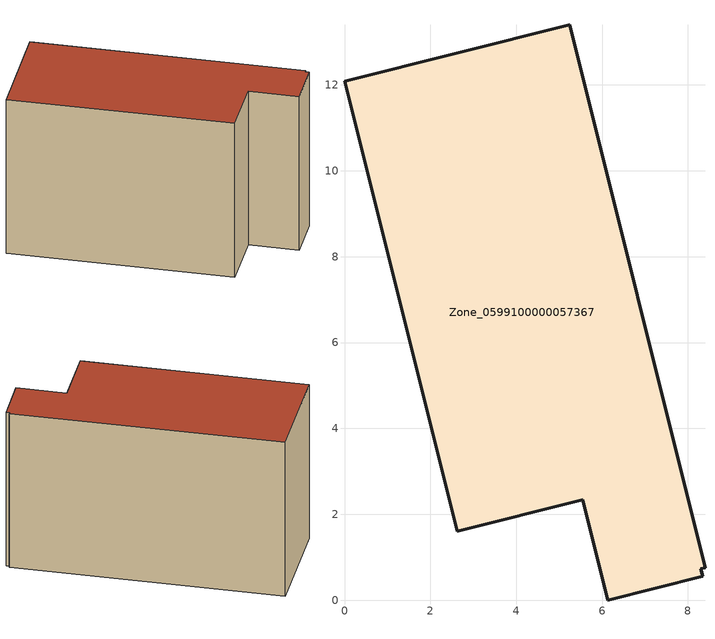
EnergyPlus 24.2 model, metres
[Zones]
Zone_0599100000057367
 floor ground (C_G): 8.4,0.76 8.3,0.73 8.34,0.56 6.13,0 5.55,2.34 2.63,1.61 0,12.09 5.25,13.4 z0
 wall outside (C_F): 5.25,13.4 0,12.09 2.63,1.61 5.55,2.34 6.13,0 8.34,0.56 8.3,0.73 8.4,0.76 5.25,13.4 z0:8.23
 roof outside (C_R): 6.13,0 8.34,0.56 8.3,0.73 8.4,0.76 5.25,13.4 0,12.09 2.63,1.61 5.55,2.34 z8.23
[BUILDING]
Pand.0599100000057367: North Axis=0; Terrain=City; Loads Convergence Tolerance Value=0.04; Temperature Convergence Tolerance Value=0.4; Solar Distribution=FullExterior; Maximum Number of Warmup Days=25; Minimum Number of Warmup Days=1
[Site:Location]
Rotterdam.The.Hague.AP_ZH_NLD Design_Conditions: Latitude=51.96; Longitude=4.45; Time Zone=1; Elevation=-4.5
[SITE:GROUNDTEMPERATURE:BUILDINGSURFACE]
18, 18, 18, 18, 18, 18, 18, 18, 18, 18, 18, 18
[MATERIAL] Thermal Absorptance=0.9; Solar Absorptance=0.7; Visible Absorptance=0.7
Name | Roughness | Thickness | Conductivity | Density | Specific Heat
G.TI.1975-1991 | MediumSmooth | 0.15 | 0.288461 | 540 | 1210
F.TI.1975-1991 | Rough | 0.3 | 0.230769 | 1920 | 840
R.TI.1975-1991 | MediumRough | 0.2 | 0.153846 | 1500 | 1000
[CONSTRUCTION]
C_G: G.TI.1975-1991
C_F: F.TI.1975-1991
C_R: R.TI.1975-1991
[ZONE]
Zone_0599100000057367: Type=1; Multiplier=1; Ceiling Height=Autocalculate; Volume=Autocalculate; Floor Area=autocalculate; Part of Total Floor Area=Yes
[ZONEINFILTRATION:DESIGNFLOWRATE]
Infil_Zone_0599100000057367: Zone or ZoneList or Space or SpaceList=Zone_0599100000057367; Schedule=AlwaysOn; Design Flow Rate Calculation Method=Flow/Area; Flow Rate per Floor Area=0.003; Constant Term Coefficient=1; Temperature Term Coefficient=0; Velocity Term Coefficient=0; Velocity Squared Term Coefficient=0
[HVACTEMPLATE:ZONE:IDEALLOADSAIRSYSTEM]
Zone_0599100000057367: Maximum Heating Supply Air Temperature=50; Minimum Cooling Supply Air Temperature=13; Maximum Heating Supply Air Humidity Ratio=0.0156; Minimum Cooling Supply Air Humidity Ratio=0.0077; Heating Limit=NoLimit; Cooling Limit=NoLimit; Dehumidification Control Type=ConstantSensibleHeatRatio; Cooling Sensible Heat Ratio=0.7; Dehumidification Setpoint=60; Humidification Control Type=None; Humidification Setpoint=30; Outdoor Air Method=None; Outdoor Air Flow Rate per Person=0.00944; Outdoor Air Flow Rate per Zone Floor Area=0; Outdoor Air Flow Rate per Zone=0; Demand Controlled Ventilation Type=None; Outdoor Air Economizer Type=NoEconomizer; Heat Recovery Type=None; Sensible Heat Recovery Effectiveness=0.7; Latent Heat Recovery Effectiveness=0.65
[ZONECONTROL:THERMOSTAT]
ThermostatControl_Zone_0599100000057367: Zone or ZoneList=Zone_0599100000057367; Control Type Schedule=DualSetpointControlType; Control 1=Thermostat_Zone_0599100000057367; Temperature Difference Between Cutout And Setpoint=0
[THERMOSTATSETPOINT:DUALSETPOINT]
Thermostat_Zone_0599100000057367: Heating Setpoint Temperature Schedule=HeatingSetpoint_Zone_0599100000057367; Cooling Setpoint Temperature Schedule=CoolingSetpoint_Zone_0599100000057367
[SCHEDULE:COMPACT]
HeatingSetpoint_Zone_0599100000057367: Through: 12/31, For: AllDays, Until: 24:00, 21
CoolingSetpoint_Zone_0599100000057367: Through: 12/31, For: AllDays, Until: 24:00, 24
DualSetpointControlType: Through: 12/31, For: AllDays, Until: 24:00, 4
AlwaysOn: Through: 12/31, For: AllDays, Until: 24:00, 1
